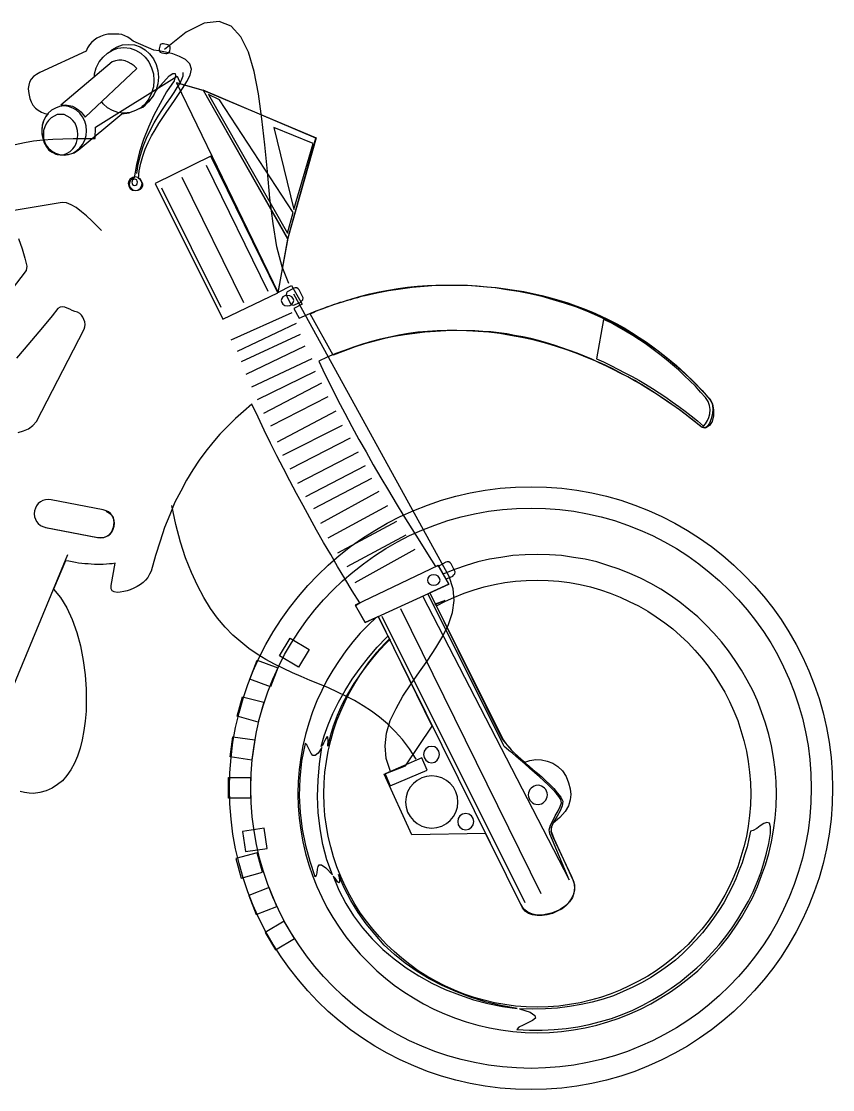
# Model space of a CAD drawing. Header units: millimetres. Extents: x -3208.02 to -3205.86, y 1770.13 to 1771.34.
# Drawn here: x -3206.782 to -3205.861, y 1770.128 to 1771.341 of the extents above; entities that cross this region are included whole.
import ezdxf

# ---------------------------------------------------------------- set-up
doc = ezdxf.new("R2010")
doc.units = ezdxf.units.MM
doc.header["$LTSCALE"] = 10
doc.layers.add('Veículos', color=2, linetype='Continuous')

msp = doc.modelspace()

# ---------------------------------------------------------------- linework, layer by layer
at = {"layer": 'Veículos'}
for points in [[(-3206.4789, 1771.0431), (-3206.4865, 1771.0621), (-3206.4923, 1771.085), (-3206.4966, 1771.1114), (-3206.5002, 1771.1402), (-3206.5031, 1771.1703), (-3206.5061, 1771.2007), (-3206.5093, 1771.2301), (-3206.5133, 1771.2585), (-3206.5182, 1771.284), (-3206.5247, 1771.3059), (-3206.5332, 1771.3232), (-3206.5443, 1771.3353), (-3206.558, 1771.3409), (-3206.5747, 1771.3389), (-3206.5953, 1771.3285), (-3206.6198, 1771.3089)], [(-3206.6495, 1771.2415), (-3206.6446, 1771.2435), (-3206.6417, 1771.2458), (-3206.6394, 1771.2484), (-3206.6368, 1771.2507), (-3206.6348, 1771.2533), (-3206.6329, 1771.2559), (-3206.6312, 1771.2585), (-3206.6296, 1771.2615), (-3206.628, 1771.2644), (-3206.6146, 1771.2791), (-3206.6103, 1771.2817), (-3206.6077, 1771.2817), (-3206.6074, 1771.2794), (-3206.609, 1771.2735), (-3206.6175, 1771.2608), (-3206.625, 1771.2477), (-3206.6319, 1771.2343), (-3206.6381, 1771.2209), (-3206.6436, 1771.2069), (-3206.6482, 1771.1928), (-3206.6518, 1771.1784), (-3206.6544, 1771.1634), (-3206.6571, 1771.1618), (-3206.659, 1771.1598), (-3206.6597, 1771.1575), (-3206.66, 1771.1552), (-3206.6593, 1771.153), (-3206.6577, 1771.1513), (-3206.6558, 1771.1497), (-3206.6531, 1771.149), (-3206.6499, 1771.1494), (-3206.6473, 1771.1503), (-3206.6456, 1771.152), (-3206.6446, 1771.1543), (-3206.6446, 1771.1562), (-3206.6456, 1771.1585), (-3206.6473, 1771.1608), (-3206.6495, 1771.1624), (-3206.6485, 1771.1713), (-3206.6469, 1771.1798), (-3206.6446, 1771.1879), (-3206.6417, 1771.1958), (-3206.6384, 1771.2033), (-3206.6348, 1771.2108), (-3206.6306, 1771.2177), (-3206.6263, 1771.2248), (-3206.6218, 1771.2317), (-3206.6172, 1771.2386), (-3206.6126, 1771.2451), (-3206.6077, 1771.252), (-3206.6031, 1771.2588), (-3206.5989, 1771.2657), (-3206.5946, 1771.2726), (-3206.5907, 1771.2798), (-3206.5891, 1771.2866), (-3206.591, 1771.2925), (-3206.5959, 1771.2974), (-3206.6028, 1771.301), (-3206.6106, 1771.3039), (-3206.6188, 1771.3059), (-3206.6263, 1771.3075), (-3206.6322, 1771.3082), (-3206.6554, 1771.3183), (-3206.6587, 1771.3209), (-3206.6616, 1771.3229), (-3206.6649, 1771.3245), (-3206.6682, 1771.3258), (-3206.6718, 1771.3262), (-3206.6754, 1771.3265), (-3206.6796, 1771.3265), (-3206.6842, 1771.3262), (-3206.6888, 1771.3252), (-3206.6927, 1771.3236), (-3206.6966, 1771.3219), (-3206.6999, 1771.3196), (-3206.7028, 1771.317), (-3206.7051, 1771.3141), (-3206.7074, 1771.3108), (-3206.709, 1771.3069), (-3206.7613, 1771.283), (-3206.7652, 1771.2807), (-3206.7685, 1771.2781), (-3206.7711, 1771.2752), (-3206.7731, 1771.2719), (-3206.7741, 1771.2686), (-3206.7747, 1771.2647), (-3206.7744, 1771.2611), (-3206.7737, 1771.2572), (-3206.7727, 1771.2533), (-3206.7711, 1771.2494), (-3206.7692, 1771.2458), (-3206.7662, 1771.2425), (-3206.7633, 1771.2399), (-3206.7597, 1771.2379), (-3206.7558, 1771.2363), (-3206.7518, 1771.2356), (-3206.7551, 1771.232), (-3206.7574, 1771.2278), (-3206.7587, 1771.2232), (-3206.7593, 1771.2183), (-3206.7593, 1771.2131), (-3206.758, 1771.2082), (-3206.7564, 1771.203), (-3206.7538, 1771.1984), (-3206.7512, 1771.1948), (-3206.7476, 1771.1922), (-3206.7433, 1771.1902), (-3206.7384, 1771.1892), (-3206.7329, 1771.1892), (-3206.7276, 1771.1899), (-3206.7224, 1771.1915), (-3206.7178, 1771.1945), (-3206.6685, 1771.236), (-3206.66, 1771.237), (-3206.6593, 1771.2373), (-3206.6593, 1771.2373)], [(-3206.6995, 1771.2775), (-3206.6992, 1771.2814), (-3206.6973, 1771.2883), (-3206.694, 1771.2948), (-3206.6897, 1771.3003), (-3206.6848, 1771.3049), (-3206.679, 1771.3082), (-3206.6727, 1771.3105), (-3206.6659, 1771.3111), (-3206.659, 1771.3105), (-3206.6528, 1771.3082), (-3206.6469, 1771.3049), (-3206.642, 1771.3003), (-3206.6378, 1771.2948), (-3206.6345, 1771.2883), (-3206.6325, 1771.2814), (-3206.6319, 1771.2739), (-3206.6325, 1771.2664), (-3206.6345, 1771.2595), (-3206.6378, 1771.253), (-3206.642, 1771.2474), (-3206.6469, 1771.2428), (-3206.6528, 1771.2396), (-3206.659, 1771.2373), (-3206.6659, 1771.2366), (-3206.6727, 1771.2373), (-3206.679, 1771.2396), (-3206.6848, 1771.2428), (-3206.6897, 1771.2474), (-3206.6914, 1771.2497), (-3206.6914, 1771.2497)], [(-3206.6816, 1771.3066), (-3206.6796, 1771.3085), (-3206.6737, 1771.3118), (-3206.6675, 1771.3141), (-3206.6607, 1771.3147), (-3206.6538, 1771.3141), (-3206.6476, 1771.3118), (-3206.6417, 1771.3085), (-3206.6368, 1771.3039), (-3206.6325, 1771.2984), (-3206.6293, 1771.2918), (-3206.6273, 1771.285), (-3206.6267, 1771.2775), (-3206.6273, 1771.27), (-3206.6293, 1771.2631), (-3206.6325, 1771.2566), (-3206.6368, 1771.251), (-3206.6417, 1771.2464), (-3206.645, 1771.2445), (-3206.645, 1771.2448)], [(-3206.6162, 1771.3144), (-3206.6211, 1771.3154), (-3206.6224, 1771.3154), (-3206.6237, 1771.315), (-3206.6247, 1771.3141), (-3206.6253, 1771.3128), (-3206.626, 1771.3098), (-3206.626, 1771.3082), (-3206.6257, 1771.3069), (-3206.6247, 1771.3059), (-3206.6231, 1771.3052), (-3206.6185, 1771.3043), (-3206.6172, 1771.3043), (-3206.6159, 1771.3049), (-3206.6146, 1771.3059), (-3206.6139, 1771.3072), (-3206.6133, 1771.3101), (-3206.6133, 1771.3115), (-3206.6139, 1771.3128), (-3206.6149, 1771.3138), (-3206.6162, 1771.3144)], [(-3206.6793, 1771.2948), (-3206.7375, 1771.2458), (-3206.7326, 1771.2461), (-3206.7283, 1771.2454), (-3206.7244, 1771.2445), (-3206.7208, 1771.2428), (-3206.7175, 1771.2405), (-3206.7149, 1771.2383), (-3206.7123, 1771.2353), (-3206.71, 1771.232), (-3206.6512, 1771.2873), (-3206.6544, 1771.2902), (-3206.6577, 1771.2925), (-3206.661, 1771.2945), (-3206.6646, 1771.2961), (-3206.6682, 1771.2968), (-3206.6718, 1771.2968), (-3206.6754, 1771.2961), (-3206.6793, 1771.2948)], [(-3206.7894, 1771.201), (-3206.779, 1771.2033), (-3206.7685, 1771.2052), (-3206.7577, 1771.2062), (-3206.7466, 1771.2072), (-3206.7352, 1771.2075), (-3206.7234, 1771.2079), (-3206.7113, 1771.2079), (-3206.6986, 1771.2079), (-3206.6982, 1771.2206), (-3206.6057, 1771.2788), (-3206.6018, 1771.27)], [(-3206.6515, 1771.168), (-3206.6499, 1771.1788), (-3206.6473, 1771.1889), (-3206.6443, 1771.1987), (-3206.6404, 1771.2082), (-3206.6361, 1771.217), (-3206.6316, 1771.2255), (-3206.627, 1771.2334), (-3206.6221, 1771.2409), (-3206.6175, 1771.2477), (-3206.6129, 1771.2543), (-3206.609, 1771.2602), (-3206.6054, 1771.2657), (-3206.6021, 1771.2706), (-3206.6002, 1771.2752), (-3206.5989, 1771.2791), (-3206.5986, 1771.2827)], [(-3206.6018, 1771.27), (-3206.5754, 1771.2624), (-3206.4479, 1771.2085), (-3206.4799, 1771.0948), (-3206.4914, 1771.033), (-3206.4757, 1771.0409), (-3206.4636, 1771.0196), (-3206.4731, 1771.0147), (-3206.4672, 1771.0039), (-3206.4574, 1771.0082), (-3206.4476, 1771.0121), (-3206.4378, 1771.0157), (-3206.4276, 1771.0193), (-3206.4178, 1771.0226), (-3206.4074, 1771.0258), (-3206.3972, 1771.0288), (-3206.3868, 1771.0314), (-3206.3763, 1771.0337), (-3206.3655, 1771.0356), (-3206.3547, 1771.0376), (-3206.344, 1771.0389), (-3206.3328, 1771.0402), (-3206.3214, 1771.0409), (-3206.31, 1771.0415), (-3206.2985, 1771.0415), (-3206.2871, 1771.0415), (-3206.276, 1771.0412), (-3206.2649, 1771.0405), (-3206.2541, 1771.0396), (-3206.2433, 1771.0386), (-3206.2328, 1771.0373), (-3206.2224, 1771.0356), (-3206.2119, 1771.034), (-3206.2018, 1771.032), (-3206.1917, 1771.0297), (-3206.1819, 1771.0271), (-3206.1721, 1771.0242), (-3206.1622, 1771.0212), (-3206.1528, 1771.018), (-3206.1436, 1771.0144), (-3206.1341, 1771.0108), (-3206.125, 1771.0065), (-3206.1162, 1771.0023), (-3206.107, 1770.9977), (-3206.0982, 1770.9928), (-3206.0897, 1770.9876), (-3206.0812, 1770.982), (-3206.0727, 1770.9765), (-3206.0642, 1770.9703), (-3206.056, 1770.9641), (-3206.0479, 1770.9575), (-3206.0397, 1770.9506), (-3206.0319, 1770.9435), (-3206.024, 1770.9363), (-3206.0162, 1770.9284), (-3206.0083, 1770.9203), (-3206.0008, 1770.9121), (-3205.9979, 1770.9065), (-3205.9966, 1770.8997), (-3205.9966, 1770.8928), (-3205.9982, 1770.8866), (-3206.0011, 1770.882), (-3206.0054, 1770.8794), (-3206.0106, 1770.8804), (-3206.0168, 1770.8856), (-3206.023, 1770.8905), (-3206.0292, 1770.8954), (-3206.0358, 1770.9003), (-3206.0426, 1770.9049), (-3206.0495, 1770.9098), (-3206.0567, 1770.9144), (-3206.0639, 1770.9193), (-3206.0711, 1770.9239), (-3206.0786, 1770.9284), (-3206.0864, 1770.9327), (-3206.094, 1770.9373), (-3206.1018, 1770.9412), (-3206.11, 1770.9454), (-3206.1181, 1770.9494), (-3206.1263, 1770.9533), (-3206.1348, 1770.9572), (-3206.143, 1770.9608), (-3206.1515, 1770.9641), (-3206.1603, 1770.9673), (-3206.1688, 1770.9703), (-3206.1776, 1770.9732), (-3206.1864, 1770.9758), (-3206.1953, 1770.9784), (-3206.2041, 1770.9807), (-3206.2132, 1770.9827), (-3206.2224, 1770.9843), (-3206.2312, 1770.986), (-3206.2404, 1770.9873), (-3206.2495, 1770.9882), (-3206.2587, 1770.9889), (-3206.2678, 1770.9895), (-3206.277, 1770.9895), (-3206.2881, 1770.9899), (-3206.2992, 1770.9899), (-3206.3103, 1770.9895), (-3206.3214, 1770.9889), (-3206.3322, 1770.9879), (-3206.343, 1770.9863), (-3206.3538, 1770.9846), (-3206.3642, 1770.9824), (-3206.3747, 1770.9801), (-3206.3851, 1770.9775), (-3206.3953, 1770.9742), (-3206.4054, 1770.9709), (-3206.4155, 1770.9673), (-3206.4253, 1770.9637), (-3206.4351, 1770.9595), (-3206.4446, 1770.9552), (-3206.4378, 1770.9402), (-3206.4302, 1770.9255), (-3206.4231, 1770.9108), (-3206.4152, 1770.8961), (-3206.4074, 1770.881), (-3206.3992, 1770.8663), (-3206.391, 1770.852), (-3206.3829, 1770.8372), (-3206.3743, 1770.8225), (-3206.3655, 1770.8082), (-3206.357, 1770.7935), (-3206.3482, 1770.7791), (-3206.3391, 1770.7647), (-3206.3302, 1770.7503), (-3206.3214, 1770.7363), (-3206.3123, 1770.7219), (-3206.3093, 1770.7235), (-3206.2972, 1770.7019), (-3206.3188, 1770.6921), (-3206.2374, 1770.5287), (-3206.2351, 1770.5248), (-3206.2325, 1770.5209), (-3206.2292, 1770.5173), (-3206.2263, 1770.5137), (-3206.2227, 1770.5101), (-3206.2188, 1770.5065), (-3206.2152, 1770.5032), (-3206.2109, 1770.4997), (-3206.2051, 1770.5016), (-3206.1985, 1770.5026), (-3206.192, 1770.5023), (-3206.1855, 1770.501), (-3206.1792, 1770.4987), (-3206.1734, 1770.4947), (-3206.1681, 1770.4898), (-3206.1639, 1770.4833), (-3206.1613, 1770.4764), (-3206.1593, 1770.4696), (-3206.1587, 1770.463), (-3206.1593, 1770.4568), (-3206.1613, 1770.4503), (-3206.1652, 1770.4438), (-3206.1711, 1770.4369), (-3206.1789, 1770.43), (-3206.1809, 1770.4255), (-3206.1809, 1770.4212), (-3206.1796, 1770.4173), (-3206.1779, 1770.413), (-3206.1564, 1770.3663), (-3206.1544, 1770.3604), (-3206.1544, 1770.3549), (-3206.1557, 1770.3493), (-3206.1583, 1770.3444), (-3206.1616, 1770.3398), (-3206.1658, 1770.3359), (-3206.1707, 1770.3326), (-3206.1756, 1770.33), (-3206.1805, 1770.3284), (-3206.1858, 1770.3271), (-3206.1913, 1770.3261), (-3206.1969, 1770.3261), (-3206.2021, 1770.3271), (-3206.2074, 1770.3294), (-3206.2119, 1770.333), (-3206.2155, 1770.3385), (-3206.2554, 1770.4186), (-3206.3391, 1770.4173), (-3206.3704, 1770.4863), (-3206.3462, 1770.4957), (-3206.3159, 1770.5405), (-3206.377, 1770.665), (-3206.392, 1770.6585), (-3206.4031, 1770.6778), (-3206.3982, 1770.6807), (-3206.4067, 1770.6944), (-3206.4152, 1770.7082), (-3206.4234, 1770.7219), (-3206.4312, 1770.7356), (-3206.4394, 1770.7493), (-3206.4472, 1770.7631), (-3206.4551, 1770.7771), (-3206.4626, 1770.7912), (-3206.4701, 1770.8049), (-3206.4776, 1770.8193), (-3206.4848, 1770.8333), (-3206.4923, 1770.8477), (-3206.4995, 1770.8621), (-3206.5067, 1770.8768), (-3206.5136, 1770.8915), (-3206.5208, 1770.9062), (-3206.5302, 1770.898), (-3206.5394, 1770.8899), (-3206.5482, 1770.881), (-3206.5571, 1770.8722), (-3206.5652, 1770.8627), (-3206.5731, 1770.8529), (-3206.5806, 1770.8425), (-3206.5878, 1770.8317), (-3206.595, 1770.8199), (-3206.6015, 1770.8075), (-3206.608, 1770.7948), (-3206.6139, 1770.7807), (-3206.6198, 1770.7663), (-3206.625, 1770.7506), (-3206.6303, 1770.7343), (-3206.6352, 1770.7167), (-3206.6368, 1770.7131), (-3206.6387, 1770.7095), (-3206.6414, 1770.7065), (-3206.644, 1770.7039), (-3206.6473, 1770.7016), (-3206.6508, 1770.6993), (-3206.6548, 1770.6974), (-3206.6587, 1770.6954), (-3206.6623, 1770.6944), (-3206.6662, 1770.6935), (-3206.6701, 1770.6928), (-3206.6737, 1770.6925), (-3206.677, 1770.6931), (-3206.6793, 1770.6944), (-3206.6806, 1770.6967), (-3206.6803, 1770.7003), (-3206.676, 1770.7258), (-3206.6793, 1770.7251), (-3206.6825, 1770.7248), (-3206.6858, 1770.7245), (-3206.6894, 1770.7242), (-3206.6927, 1770.7242), (-3206.6963, 1770.7242), (-3206.6995, 1770.7242), (-3206.7031, 1770.7245), (-3206.7067, 1770.7248), (-3206.7103, 1770.7251), (-3206.7139, 1770.7255), (-3206.7175, 1770.7258), (-3206.7211, 1770.7265), (-3206.7247, 1770.7271), (-3206.7286, 1770.7278), (-3206.7322, 1770.7284), (-3206.746, 1770.6961), (-3206.7378, 1770.6866), (-3206.7309, 1770.6748), (-3206.7247, 1770.6617), (-3206.7195, 1770.647), (-3206.7152, 1770.6317), (-3206.7123, 1770.6153), (-3206.71, 1770.599), (-3206.709, 1770.5827), (-3206.7087, 1770.5699), (-3206.709, 1770.5578), (-3206.71, 1770.5464), (-3206.7113, 1770.5356), (-3206.7133, 1770.5251), (-3206.7156, 1770.5157), (-3206.7185, 1770.5065), (-3206.7221, 1770.4987), (-3206.7263, 1770.4912), (-3206.7306, 1770.4846), (-3206.7358, 1770.4787), (-3206.7414, 1770.4742), (-3206.7476, 1770.4702), (-3206.7541, 1770.4673), (-3206.7613, 1770.4653), (-3206.7688, 1770.4643), (-3206.7737, 1770.4647), (-3206.779, 1770.4653), (-3206.7839, 1770.4663)], [(-3206.491, 1771.0327), (-3206.4799, 1771.0935), (-3206.5757, 1771.2624), (-3206.6064, 1771.2709), (-3206.491, 1771.0327)], [(-3206.576, 1771.2628), (-3206.4799, 1771.0938), (-3206.4482, 1771.2082), (-3206.576, 1771.2628)], [(-3206.474, 1771.1239), (-3206.5574, 1771.2517), (-3206.5701, 1771.2579), (-3206.4802, 1771.1003), (-3206.474, 1771.1239)], [(-3206.7338, 1771.2448), (-3206.7391, 1771.2441), (-3206.7437, 1771.2425), (-3206.7482, 1771.2399), (-3206.7518, 1771.2366), (-3206.7551, 1771.2324), (-3206.7574, 1771.2275), (-3206.7587, 1771.2222), (-3206.7593, 1771.2167), (-3206.7587, 1771.2111), (-3206.7574, 1771.2059), (-3206.7551, 1771.201), (-3206.7518, 1771.1971), (-3206.7482, 1771.1938), (-3206.7437, 1771.1912), (-3206.7391, 1771.1896), (-3206.7338, 1771.1889), (-3206.7289, 1771.1896), (-3206.724, 1771.1912), (-3206.7198, 1771.1938), (-3206.7159, 1771.1971), (-3206.7129, 1771.201), (-3206.7103, 1771.2059), (-3206.709, 1771.2111), (-3206.7084, 1771.2167), (-3206.709, 1771.2222), (-3206.7103, 1771.2275), (-3206.7129, 1771.2324), (-3206.7159, 1771.2366), (-3206.7198, 1771.2399), (-3206.724, 1771.2425), (-3206.7289, 1771.2441), (-3206.7338, 1771.2448)], [(-3206.7378, 1771.2353), (-3206.7417, 1771.235), (-3206.7453, 1771.2334), (-3206.7486, 1771.2314), (-3206.7515, 1771.2285), (-3206.7538, 1771.2252), (-3206.7558, 1771.2213), (-3206.7571, 1771.217), (-3206.7574, 1771.2124), (-3206.7571, 1771.2079), (-3206.7558, 1771.2033), (-3206.7538, 1771.1994), (-3206.7515, 1771.1961), (-3206.7486, 1771.1932), (-3206.7453, 1771.1912), (-3206.7417, 1771.1896), (-3206.7378, 1771.1892), (-3206.7338, 1771.1896), (-3206.7303, 1771.1912), (-3206.727, 1771.1932), (-3206.724, 1771.1961), (-3206.7214, 1771.1994), (-3206.7198, 1771.2033), (-3206.7185, 1771.2079), (-3206.7182, 1771.2124), (-3206.7185, 1771.217), (-3206.7198, 1771.2213), (-3206.7214, 1771.2252), (-3206.724, 1771.2285), (-3206.727, 1771.2314), (-3206.7303, 1771.2334), (-3206.7338, 1771.235), (-3206.7378, 1771.2353)], [(-3206.4512, 1771.2023), (-3206.4959, 1771.2203), (-3206.4731, 1771.1271), (-3206.4512, 1771.2023)], [(-3206.4914, 1771.0327), (-3206.5672, 1771.1879), (-3206.6306, 1771.1566), (-3206.5535, 1771.0029), (-3206.4914, 1771.0327)], [(-3206.5021, 1771.0343), (-3206.5721, 1771.1771)], [(-3206.6531, 1771.1644), (-3206.6561, 1771.1637), (-3206.6587, 1771.1621), (-3206.6603, 1771.1595), (-3206.661, 1771.1566), (-3206.6603, 1771.1536), (-3206.6587, 1771.151), (-3206.6561, 1771.1494), (-3206.6531, 1771.1487), (-3206.6502, 1771.1494), (-3206.6476, 1771.151), (-3206.6459, 1771.1536), (-3206.6453, 1771.1566), (-3206.6459, 1771.1595), (-3206.6476, 1771.1621), (-3206.6502, 1771.1637), (-3206.6531, 1771.1644)], [(-3206.5299, 1771.0212), (-3206.5999, 1771.1637)], [(-3206.6538, 1771.1618), (-3206.6551, 1771.1615), (-3206.6561, 1771.1608), (-3206.6567, 1771.1595), (-3206.6571, 1771.1582), (-3206.6567, 1771.1569), (-3206.6561, 1771.1556), (-3206.6551, 1771.1549), (-3206.6538, 1771.1546), (-3206.6525, 1771.1549), (-3206.6515, 1771.1556), (-3206.6508, 1771.1569), (-3206.6505, 1771.1582), (-3206.6508, 1771.1595), (-3206.6515, 1771.1608), (-3206.6525, 1771.1615), (-3206.6538, 1771.1618)], [(-3206.5554, 1771.016), (-3206.6231, 1771.1513)], [(-3206.6914, 1771.1036), (-3206.6966, 1771.1088), (-3206.7025, 1771.1144), (-3206.7084, 1771.1199), (-3206.7142, 1771.1248), (-3206.7201, 1771.1294), (-3206.7257, 1771.1327), (-3206.7312, 1771.135), (-3206.7361, 1771.1353), (-3206.7907, 1771.1262)], [(-3206.7855, 1771.0945), (-3206.7816, 1771.0827), (-3206.7783, 1771.0719), (-3206.7763, 1771.0631), (-3206.777, 1771.0579), (-3206.9097, 1770.8843)], [(-3206.4034, 1770.9712), (-3206.4286, 1770.9618), (-3206.4547, 1771.0088), (-3206.4508, 1771.0105), (-3206.4472, 1771.0121), (-3206.4433, 1771.0137), (-3206.4397, 1771.015), (-3206.4358, 1771.0167), (-3206.4319, 1771.018), (-3206.428, 1771.0193), (-3206.4244, 1771.0206), (-3206.4204, 1771.0219), (-3206.4165, 1771.0229), (-3206.4126, 1771.0242), (-3206.4083, 1771.0252), (-3206.4044, 1771.0265), (-3206.4005, 1771.0275), (-3206.3963, 1771.0288), (-3206.392, 1771.0297), (-3206.3789, 1771.0327), (-3206.3655, 1771.0353), (-3206.3521, 1771.0373), (-3206.3387, 1771.0389), (-3206.3253, 1771.0402), (-3206.3119, 1771.0412), (-3206.2982, 1771.0415), (-3206.2848, 1771.0412), (-3206.2714, 1771.0409), (-3206.258, 1771.0399), (-3206.2446, 1771.0386), (-3206.2312, 1771.0366), (-3206.2181, 1771.0347), (-3206.2047, 1771.0317), (-3206.1917, 1771.0288), (-3206.1789, 1771.0252), (-3206.1662, 1771.0212), (-3206.1534, 1771.017), (-3206.141, 1771.0121), (-3206.1286, 1771.0069), (-3206.1165, 1771.0013), (-3206.1047, 1770.9951), (-3206.093, 1770.9889), (-3206.0815, 1770.9817), (-3206.0704, 1770.9745), (-3206.0596, 1770.9667), (-3206.0488, 1770.9585), (-3206.0387, 1770.95), (-3206.0286, 1770.9408), (-3206.0191, 1770.9317), (-3206.0096, 1770.9216), (-3206.0008, 1770.9114), (-3205.9982, 1770.9069), (-3205.9975, 1770.9013), (-3205.9979, 1770.8951), (-3205.9992, 1770.8895), (-3206.0011, 1770.8846), (-3206.0038, 1770.8807), (-3206.0067, 1770.8791), (-3206.0096, 1770.8797), (-3206.0224, 1770.8899), (-3206.0351, 1770.8997), (-3206.0479, 1770.9085), (-3206.0606, 1770.9173), (-3206.0734, 1770.9252), (-3206.0861, 1770.933), (-3206.0992, 1770.9399), (-3206.1119, 1770.9467), (-3206.1247, 1770.9526), (-3206.1377, 1770.9582), (-3206.1505, 1770.9634), (-3206.1632, 1770.968), (-3206.176, 1770.9722), (-3206.1887, 1770.9758), (-3206.2015, 1770.9791), (-3206.2142, 1770.982), (-3206.227, 1770.9843), (-3206.2394, 1770.9863), (-3206.2518, 1770.9879), (-3206.2639, 1770.9889), (-3206.2763, 1770.9895), (-3206.2884, 1770.9899), (-3206.3005, 1770.9895), (-3206.3123, 1770.9889), (-3206.3244, 1770.9879), (-3206.3358, 1770.9866), (-3206.3476, 1770.985), (-3206.359, 1770.983), (-3206.3701, 1770.9807), (-3206.3816, 1770.9778), (-3206.3927, 1770.9748), (-3206.4034, 1770.9712)], [(-3206.4802, 1771.0297), (-3206.4832, 1771.0294), (-3206.4855, 1771.0281), (-3206.4868, 1771.0261), (-3206.4874, 1771.0239), (-3206.4868, 1771.0216), (-3206.4855, 1771.0196), (-3206.4832, 1771.0183), (-3206.4802, 1771.018), (-3206.4776, 1771.0183), (-3206.4753, 1771.0196), (-3206.4737, 1771.0216), (-3206.4731, 1771.0239), (-3206.4737, 1771.0261), (-3206.4753, 1771.0281), (-3206.4776, 1771.0294), (-3206.4802, 1771.0297)], [(-3206.4731, 1771.0379), (-3206.4793, 1771.0347), (-3206.4806, 1771.0337), (-3206.4816, 1771.0324), (-3206.4819, 1771.0304), (-3206.4812, 1771.0288), (-3206.4773, 1771.0209), (-3206.4763, 1771.0196), (-3206.475, 1771.019), (-3206.4731, 1771.0186), (-3206.4714, 1771.0193), (-3206.4652, 1771.0222), (-3206.4639, 1771.0235), (-3206.4629, 1771.0248), (-3206.4626, 1771.0268), (-3206.4633, 1771.0284), (-3206.4672, 1771.0359), (-3206.4682, 1771.0373), (-3206.4698, 1771.0382), (-3206.4714, 1771.0382), (-3206.4731, 1771.0379)], [(-3206.3633, 1770.4892), (-3206.3682, 1770.5039), (-3206.3694, 1770.5183), (-3206.3678, 1770.5327), (-3206.3636, 1770.547), (-3206.357, 1770.5608), (-3206.3492, 1770.5748), (-3206.34, 1770.5885), (-3206.3306, 1770.6023), (-3206.3211, 1770.6157), (-3206.3119, 1770.6294), (-3206.3041, 1770.6428), (-3206.2976, 1770.6562), (-3206.293, 1770.6696), (-3206.291, 1770.6833), (-3206.2923, 1770.6967), (-3206.2969, 1770.7104), (-3206.4731, 1771.031)], [(-3206.7652, 1770.8866), (-3206.711, 1770.9915), (-3206.7103, 1770.9941), (-3206.71, 1770.9967), (-3206.7103, 1770.9997), (-3206.7113, 1771.0023), (-3206.7126, 1771.0049), (-3206.7142, 1771.0072), (-3206.7162, 1771.0092), (-3206.7188, 1771.0108), (-3206.7218, 1771.0114), (-3206.7247, 1771.0127), (-3206.7273, 1771.0141), (-3206.7303, 1771.0154), (-3206.7332, 1771.0163), (-3206.7358, 1771.0167), (-3206.7384, 1771.0163), (-3206.7411, 1771.015), (-3206.7476, 1771.0065), (-3206.7548, 1770.9977), (-3206.7626, 1770.9882), (-3206.7708, 1770.9784), (-3206.7793, 1770.9686), (-3206.7878, 1770.9585)], [(-3206.4753, 1771.0101), (-3206.5446, 1770.9788)], [(-3206.4704, 1770.9977), (-3206.5374, 1770.966)], [(-3206.0057, 1770.9137), (-3206.0113, 1770.9199), (-3206.0171, 1770.9265), (-3206.0234, 1770.9327), (-3206.0299, 1770.9389), (-3206.0364, 1770.9451), (-3206.0433, 1770.951), (-3206.0505, 1770.9569), (-3206.0577, 1770.9628), (-3206.0652, 1770.9683), (-3206.0727, 1770.9739), (-3206.0805, 1770.9794), (-3206.0884, 1770.9843), (-3206.0966, 1770.9892), (-3206.1047, 1770.9938), (-3206.1129, 1770.9984), (-3206.1214, 1771.0023), (-3206.1296, 1770.9578), (-3206.1214, 1770.9543), (-3206.1132, 1770.9503), (-3206.1051, 1770.9461), (-3206.0972, 1770.9418), (-3206.0891, 1770.9376), (-3206.0815, 1770.9333), (-3206.0737, 1770.9288), (-3206.0658, 1770.9239), (-3206.0583, 1770.919), (-3206.0508, 1770.914), (-3206.0436, 1770.9088), (-3206.0361, 1770.9036), (-3206.0289, 1770.8984), (-3206.0221, 1770.8928), (-3206.0149, 1770.8873), (-3206.008, 1770.8814), (-3206.0057, 1770.884), (-3206.0034, 1770.8876), (-3206.0018, 1770.8912), (-3206.0008, 1770.8954), (-3206.0005, 1770.9), (-3206.0011, 1770.9046), (-3206.0028, 1770.9091), (-3206.0057, 1770.9137)], [(-3206.4659, 1770.9853), (-3206.5329, 1770.9543)], [(-3206.4606, 1770.9722), (-3206.5276, 1770.9399)], [(-3206.4525, 1770.9578), (-3206.5211, 1770.9255)], [(-3206.4489, 1770.9435), (-3206.5149, 1770.9111)], [(-3206.4417, 1770.9301), (-3206.5077, 1770.8957)], [(-3206.4345, 1770.9147), (-3206.4995, 1770.8814)], [(-3206.4253, 1770.8984), (-3206.492, 1770.8631)], [(-3206.7861, 1770.8742), (-3206.7799, 1770.8758), (-3206.7744, 1770.8784), (-3206.7695, 1770.882), (-3206.7652, 1770.8866)], [(-3206.4181, 1770.882), (-3206.4858, 1770.848)], [(-3206.4093, 1770.8676), (-3206.4776, 1770.8323)], [(-3206.4002, 1770.8516), (-3206.4688, 1770.8163)], [(-3206.392, 1770.8363), (-3206.4597, 1770.801)], [(-3206.3848, 1770.8219), (-3206.4508, 1770.7872)], [(-3206.6894, 1770.7863), (-3206.7486, 1770.7977), (-3206.7518, 1770.798), (-3206.7551, 1770.7977), (-3206.758, 1770.7967), (-3206.7607, 1770.7954), (-3206.7633, 1770.7935), (-3206.7652, 1770.7908), (-3206.7665, 1770.7882), (-3206.7675, 1770.785), (-3206.7675, 1770.785), (-3206.7678, 1770.7817), (-3206.7675, 1770.7784), (-3206.7665, 1770.7755), (-3206.7652, 1770.7729), (-3206.7633, 1770.7706), (-3206.7607, 1770.7686), (-3206.758, 1770.7673), (-3206.7548, 1770.7663), (-3206.6956, 1770.7549), (-3206.6923, 1770.7546), (-3206.6891, 1770.7549), (-3206.6861, 1770.7559), (-3206.6835, 1770.7575), (-3206.6812, 1770.7591), (-3206.6793, 1770.7617), (-3206.678, 1770.7644), (-3206.677, 1770.7676), (-3206.677, 1770.7676), (-3206.6767, 1770.7709), (-3206.677, 1770.7742), (-3206.678, 1770.7771), (-3206.6793, 1770.7797), (-3206.6812, 1770.782), (-3206.6835, 1770.784), (-3206.6861, 1770.7853), (-3206.6894, 1770.7863)], [(-3206.3766, 1770.8072), (-3206.4427, 1770.7709)], [(-3206.3342, 1770.5032), (-3206.3417, 1770.515), (-3206.3498, 1770.5255), (-3206.358, 1770.5346), (-3206.3668, 1770.5431), (-3206.3757, 1770.551), (-3206.3848, 1770.5575), (-3206.3943, 1770.5637), (-3206.4041, 1770.5696), (-3206.4139, 1770.5745), (-3206.4237, 1770.5794), (-3206.4338, 1770.584), (-3206.444, 1770.5882), (-3206.4544, 1770.5925), (-3206.4646, 1770.597), (-3206.4747, 1770.6013), (-3206.4848, 1770.6062), (-3206.495, 1770.6111), (-3206.5048, 1770.6163), (-3206.5146, 1770.6222), (-3206.524, 1770.6287), (-3206.5332, 1770.6363), (-3206.5423, 1770.6441), (-3206.5512, 1770.6532), (-3206.5597, 1770.6631), (-3206.5678, 1770.6742), (-3206.5754, 1770.6866), (-3206.5825, 1770.7003), (-3206.5894, 1770.715), (-3206.5959, 1770.7317), (-3206.6018, 1770.7497), (-3206.607, 1770.7696), (-3206.6116, 1770.7912)], [(-3206.3668, 1770.7908), (-3206.4345, 1770.7542)], [(-3206.6861, 1770.7846), (-3206.6812, 1770.7817), (-3206.6783, 1770.7774), (-3206.6773, 1770.7719), (-3206.678, 1770.7663), (-3206.6799, 1770.7611), (-3206.6839, 1770.7568), (-3206.6891, 1770.7546), (-3206.6959, 1770.7546), (-3206.7551, 1770.766)], [(-3206.3567, 1770.7729), (-3206.4237, 1770.7369)], [(-3206.3459, 1770.7575), (-3206.4129, 1770.7216)], [(-3206.3358, 1770.7412), (-3206.4038, 1770.7033)], [(-3206.7299, 1770.735), (-3206.8169, 1770.5255)], [(-3206.3799, 1770.6637), (-3206.3884, 1770.6555), (-3206.3976, 1770.6461), (-3206.4061, 1770.6363), (-3206.4142, 1770.6261), (-3206.4217, 1770.6153), (-3206.4289, 1770.6042), (-3206.4355, 1770.5928), (-3206.4414, 1770.5813), (-3206.4469, 1770.5693), (-3206.4518, 1770.5568), (-3206.4561, 1770.5441), (-3206.46, 1770.5313), (-3206.4629, 1770.5183), (-3206.4652, 1770.5049), (-3206.4672, 1770.4915), (-3206.4682, 1770.4777), (-3206.4685, 1770.4637), (-3206.4682, 1770.4496), (-3206.4672, 1770.4362), (-3206.4652, 1770.4225), (-3206.4629, 1770.4091), (-3206.46, 1770.3961), (-3206.4561, 1770.3833), (-3206.4518, 1770.3709), (-3206.4469, 1770.3585), (-3206.4414, 1770.3464), (-3206.4355, 1770.3346), (-3206.4289, 1770.3235), (-3206.4217, 1770.3124), (-3206.4142, 1770.3016), (-3206.4061, 1770.2915), (-3206.3976, 1770.2817), (-3206.3884, 1770.2722), (-3206.3789, 1770.263), (-3206.3691, 1770.2545), (-3206.359, 1770.2467), (-3206.3482, 1770.2389), (-3206.3371, 1770.232), (-3206.3257, 1770.2255), (-3206.3142, 1770.2193), (-3206.3021, 1770.214), (-3206.2897, 1770.2091), (-3206.2773, 1770.2049), (-3206.2642, 1770.201), (-3206.2511, 1770.198), (-3206.2381, 1770.1957), (-3206.2243, 1770.1938), (-3206.2106, 1770.1928), (-3206.1969, 1770.1924), (-3206.1828, 1770.1928), (-3206.1694, 1770.1938), (-3206.1557, 1770.1957), (-3206.1423, 1770.198), (-3206.1292, 1770.201), (-3206.1165, 1770.2049), (-3206.1038, 1770.2091), (-3206.0917, 1770.214), (-3206.0796, 1770.2193), (-3206.0678, 1770.2255), (-3206.0564, 1770.232), (-3206.0456, 1770.2389), (-3206.0348, 1770.2467), (-3206.0247, 1770.2545), (-3206.0145, 1770.263), (-3206.0054, 1770.2722), (-3205.9962, 1770.2817), (-3205.9877, 1770.2915), (-3205.9796, 1770.3016), (-3205.972, 1770.3124), (-3205.9649, 1770.3235), (-3205.9583, 1770.3346), (-3205.9521, 1770.3464), (-3205.9469, 1770.3585), (-3205.942, 1770.3709), (-3205.9377, 1770.3833), (-3205.9338, 1770.3961), (-3205.9309, 1770.4091), (-3205.9286, 1770.4225), (-3205.9266, 1770.4362), (-3205.9256, 1770.4496), (-3205.9253, 1770.4637), (-3205.9256, 1770.4777), (-3205.9266, 1770.4915), (-3205.9286, 1770.5049), (-3205.9309, 1770.5183), (-3205.9338, 1770.5313), (-3205.9377, 1770.5441), (-3205.942, 1770.5568), (-3205.9469, 1770.5693), (-3205.9521, 1770.5813), (-3205.9583, 1770.5928), (-3205.9649, 1770.6042), (-3205.972, 1770.6153), (-3205.9796, 1770.6261), (-3205.9877, 1770.6363), (-3205.9962, 1770.6461), (-3206.0054, 1770.6555), (-3206.0145, 1770.6647), (-3206.0247, 1770.6732), (-3206.0348, 1770.6814), (-3206.0456, 1770.6889), (-3206.0564, 1770.6961), (-3206.0678, 1770.7026), (-3206.0796, 1770.7088), (-3206.0917, 1770.714), (-3206.1038, 1770.7189), (-3206.1165, 1770.7232), (-3206.1292, 1770.7271), (-3206.1423, 1770.7301), (-3206.1557, 1770.7323), (-3206.1694, 1770.7343), (-3206.1828, 1770.7353), (-3206.1969, 1770.7356), (-3206.2106, 1770.7353), (-3206.2243, 1770.7343), (-3206.2381, 1770.7323), (-3206.2511, 1770.7301), (-3206.2642, 1770.7271), (-3206.2773, 1770.7232), (-3206.2897, 1770.7189), (-3206.3021, 1770.714), (-3206.3038, 1770.7134), (-3206.3038, 1770.7137)], [(-3206.3005, 1770.7075), (-3206.2989, 1770.7082), (-3206.2927, 1770.7111), (-3206.2913, 1770.7124), (-3206.2904, 1770.7137), (-3206.29, 1770.7157), (-3206.2907, 1770.7173), (-3206.2946, 1770.7248), (-3206.2956, 1770.7261), (-3206.2972, 1770.7271), (-3206.2989, 1770.7271), (-3206.3005, 1770.7268), (-3206.3067, 1770.7235), (-3206.308, 1770.7225), (-3206.3087, 1770.7216), (-3206.3087, 1770.7219)], [(-3206.3093, 1770.7232), (-3206.4034, 1770.6781), (-3206.392, 1770.6585), (-3206.2972, 1770.7019), (-3206.3093, 1770.7232)], [(-3206.3113, 1770.6774), (-3206.3015, 1770.6823), (-3206.2907, 1770.6872), (-3206.2796, 1770.6918), (-3206.2685, 1770.6954), (-3206.257, 1770.6987), (-3206.2453, 1770.7016), (-3206.2335, 1770.7036), (-3206.2214, 1770.7052), (-3206.2093, 1770.7062), (-3206.1969, 1770.7065), (-3206.1845, 1770.7062), (-3206.1724, 1770.7052), (-3206.1603, 1770.7036), (-3206.1482, 1770.7016), (-3206.1364, 1770.6987), (-3206.125, 1770.6954), (-3206.1139, 1770.6918), (-3206.1028, 1770.6872), (-3206.0923, 1770.6823), (-3206.0819, 1770.6771), (-3206.0714, 1770.6712), (-3206.0616, 1770.6647), (-3206.0521, 1770.6581), (-3206.043, 1770.651), (-3206.0341, 1770.6431), (-3206.0256, 1770.6353), (-3206.0178, 1770.6268), (-3206.01, 1770.618), (-3206.0028, 1770.6088), (-3205.9959, 1770.599), (-3205.9897, 1770.5892), (-3205.9838, 1770.5791), (-3205.9786, 1770.5686), (-3205.9737, 1770.5578), (-3205.9691, 1770.547), (-3205.9655, 1770.5356), (-3205.9622, 1770.5242), (-3205.9593, 1770.5124), (-3205.9573, 1770.5006), (-3205.9557, 1770.4885), (-3205.9547, 1770.4761), (-3205.9544, 1770.4637), (-3205.9547, 1770.4513), (-3205.9557, 1770.4392), (-3205.9573, 1770.4271), (-3205.9593, 1770.4153), (-3205.9622, 1770.4036), (-3205.9655, 1770.3921), (-3205.9691, 1770.381), (-3205.9737, 1770.3699), (-3205.9786, 1770.3591), (-3205.9838, 1770.3487), (-3205.9897, 1770.3385), (-3205.9959, 1770.3287), (-3206.0028, 1770.3193), (-3206.01, 1770.3101), (-3206.0178, 1770.3013), (-3206.0256, 1770.2928), (-3206.0341, 1770.2849), (-3206.043, 1770.2771), (-3206.0521, 1770.2699), (-3206.0616, 1770.263), (-3206.0714, 1770.2568), (-3206.0819, 1770.251), (-3206.0923, 1770.2457), (-3206.1028, 1770.2408), (-3206.1139, 1770.2362), (-3206.125, 1770.2327), (-3206.1364, 1770.2294), (-3206.1482, 1770.2264), (-3206.1603, 1770.2245), (-3206.1724, 1770.2228), (-3206.1845, 1770.2219), (-3206.1969, 1770.2215), (-3206.2093, 1770.2219), (-3206.2214, 1770.2228), (-3206.2335, 1770.2245), (-3206.2453, 1770.2264), (-3206.257, 1770.2294), (-3206.2685, 1770.2327), (-3206.2796, 1770.2362), (-3206.2907, 1770.2408), (-3206.3015, 1770.2457), (-3206.3119, 1770.251), (-3206.3221, 1770.2568), (-3206.3319, 1770.263), (-3206.3413, 1770.2699), (-3206.3505, 1770.2771), (-3206.3593, 1770.2849), (-3206.3678, 1770.2928), (-3206.3757, 1770.3013), (-3206.3835, 1770.3101), (-3206.3907, 1770.3193), (-3206.3976, 1770.3287), (-3206.4038, 1770.3385), (-3206.4097, 1770.3487), (-3206.4149, 1770.3591), (-3206.4198, 1770.3699), (-3206.4244, 1770.381), (-3206.428, 1770.3921), (-3206.4312, 1770.4036), (-3206.4342, 1770.4153), (-3206.4361, 1770.4271), (-3206.4378, 1770.4392), (-3206.4387, 1770.4513), (-3206.4391, 1770.4637), (-3206.4387, 1770.4761), (-3206.4378, 1770.4885), (-3206.4361, 1770.5006), (-3206.4342, 1770.5124), (-3206.4312, 1770.5242), (-3206.428, 1770.5356), (-3206.4244, 1770.547), (-3206.4198, 1770.5578), (-3206.4149, 1770.5686), (-3206.4097, 1770.5791), (-3206.4038, 1770.5892), (-3206.3976, 1770.599), (-3206.3907, 1770.6088), (-3206.3835, 1770.618), (-3206.3757, 1770.6268), (-3206.3678, 1770.6353), (-3206.3639, 1770.6389), (-3206.3639, 1770.6385)], [(-3206.3142, 1770.7124), (-3206.3172, 1770.7121), (-3206.3195, 1770.7108), (-3206.3208, 1770.7088), (-3206.3214, 1770.7065), (-3206.3208, 1770.7042), (-3206.3195, 1770.7023), (-3206.3172, 1770.701), (-3206.3142, 1770.7006), (-3206.3116, 1770.701), (-3206.3093, 1770.7023), (-3206.3077, 1770.7042), (-3206.307, 1770.7065), (-3206.3077, 1770.7088), (-3206.3093, 1770.7108), (-3206.3116, 1770.7121), (-3206.3142, 1770.7124)], [(-3206.3188, 1770.6921), (-3206.2394, 1770.531), (-3206.2364, 1770.5258), (-3206.2328, 1770.5212), (-3206.2289, 1770.5166), (-3206.225, 1770.5121), (-3206.2204, 1770.5078), (-3206.2159, 1770.5036), (-3206.2113, 1770.4993), (-3206.2064, 1770.4954), (-3206.2015, 1770.4912), (-3206.1966, 1770.4872), (-3206.1917, 1770.483), (-3206.1871, 1770.4787), (-3206.1825, 1770.4745), (-3206.1779, 1770.4699), (-3206.174, 1770.465), (-3206.1701, 1770.4601), (-3206.1678, 1770.4555), (-3206.1685, 1770.4503), (-3206.1707, 1770.4444), (-3206.1743, 1770.4385), (-3206.1779, 1770.4323), (-3206.1805, 1770.4264), (-3206.1812, 1770.4206), (-3206.1789, 1770.415), (-3206.158, 1770.3699), (-3206.1554, 1770.3634), (-3206.1544, 1770.3572), (-3206.1551, 1770.3513), (-3206.1567, 1770.346), (-3206.16, 1770.3411), (-3206.1639, 1770.3369), (-3206.1685, 1770.3333), (-3206.174, 1770.3304), (-3206.1796, 1770.3281), (-3206.1855, 1770.3264), (-3206.1913, 1770.3258), (-3206.1969, 1770.3258), (-3206.2021, 1770.3264), (-3206.2067, 1770.3281), (-3206.2106, 1770.3307), (-3206.2136, 1770.3343), (-3206.3773, 1770.6657), (-3206.3773, 1770.6653)], [(-3206.327, 1770.6886), (-3206.1606, 1770.3663), (-3206.1825, 1770.4183), (-3206.1832, 1770.4228), (-3206.1819, 1770.4281), (-3206.1792, 1770.4333), (-3206.1763, 1770.4389), (-3206.173, 1770.4444), (-3206.1707, 1770.4493), (-3206.1694, 1770.4536), (-3206.1698, 1770.4572), (-3206.1721, 1770.4608), (-3206.1753, 1770.4647), (-3206.1796, 1770.4689), (-3206.1838, 1770.4735), (-3206.1891, 1770.4784), (-3206.1943, 1770.483), (-3206.1998, 1770.4879), (-3206.2054, 1770.4928), (-3206.2106, 1770.4974), (-3206.2159, 1770.5019), (-3206.2208, 1770.5062), (-3206.225, 1770.5098), (-3206.2289, 1770.513), (-3206.2319, 1770.5157), (-3206.2342, 1770.5176), (-3206.2351, 1770.5189), (-3206.3208, 1770.6912), (-3206.3208, 1770.6912)], [(-3206.3126, 1770.6797), (-3206.3018, 1770.6833), (-3206.3119, 1770.6787), (-3206.3119, 1770.6784), (-3206.3126, 1770.6797)], [(-3206.2103, 1770.3402), (-3206.3727, 1770.665)], [(-3206.1923, 1770.3503), (-3206.3518, 1770.6738)], [(-3206.4772, 1770.6404), (-3206.4556, 1770.6276), (-3206.4677, 1770.6077), (-3206.4892, 1770.6204), (-3206.4772, 1770.6404)], [(-3206.3645, 1770.6398), (-3206.3698, 1770.6346), (-3206.3796, 1770.6238), (-3206.3887, 1770.6124), (-3206.3972, 1770.6006), (-3206.4051, 1770.5889), (-3206.4123, 1770.5768), (-3206.4185, 1770.5647), (-3206.424, 1770.5526), (-3206.4286, 1770.5408), (-3206.4319, 1770.5291), (-3206.4345, 1770.518), (-3206.4342, 1770.5248), (-3206.4345, 1770.5281), (-3206.4351, 1770.5287), (-3206.4364, 1770.5271), (-3206.4378, 1770.5242), (-3206.4394, 1770.5212), (-3206.4407, 1770.5186), (-3206.442, 1770.5176), (-3206.4387, 1770.5297), (-3206.4342, 1770.5421), (-3206.4289, 1770.5549), (-3206.4224, 1770.5679), (-3206.4149, 1770.581), (-3206.4067, 1770.5938), (-3206.3979, 1770.6065), (-3206.3884, 1770.6186), (-3206.3783, 1770.6304), (-3206.3678, 1770.6412), (-3206.3662, 1770.6428), (-3206.3662, 1770.6431), (-3206.3645, 1770.6398)], [(-3206.5147, 1770.6155), (-3206.4912, 1770.6067), (-3206.4997, 1770.5851), (-3206.5232, 1770.594), (-3206.5147, 1770.6155)], [(-3206.5314, 1770.574), (-3206.5072, 1770.5678), (-3206.5134, 1770.5453), (-3206.5376, 1770.5518), (-3206.5314, 1770.574)], [(-3206.5422, 1770.5286), (-3206.5173, 1770.525), (-3206.5206, 1770.5021), (-3206.5455, 1770.5057), (-3206.5422, 1770.5286)], [(-3206.4293, 1770.3719), (-3206.4355, 1770.3889), (-3206.44, 1770.4062), (-3206.4433, 1770.4242), (-3206.4456, 1770.4425), (-3206.4463, 1770.4608), (-3206.4456, 1770.4794), (-3206.444, 1770.498), (-3206.4414, 1770.5163), (-3206.4456, 1770.5098), (-3206.4489, 1770.5072), (-3206.4515, 1770.5072), (-3206.4534, 1770.5095), (-3206.4551, 1770.5127), (-3206.4567, 1770.5163), (-3206.4584, 1770.5193), (-3206.4603, 1770.5209), (-3206.4642, 1770.501), (-3206.4662, 1770.4813), (-3206.4669, 1770.4617), (-3206.4659, 1770.4425), (-3206.4636, 1770.4235), (-3206.46, 1770.4052), (-3206.4551, 1770.3872), (-3206.4492, 1770.3699), (-3206.4472, 1770.3712), (-3206.4466, 1770.3741), (-3206.4463, 1770.3781), (-3206.4456, 1770.3813), (-3206.4443, 1770.3833), (-3206.4417, 1770.383), (-3206.4368, 1770.3797), (-3206.4293, 1770.3719)], [(-3206.3168, 1770.5176), (-3206.3204, 1770.517), (-3206.3234, 1770.515), (-3206.3253, 1770.5121), (-3206.326, 1770.5085), (-3206.3253, 1770.5049), (-3206.3234, 1770.5019), (-3206.3204, 1770.4997), (-3206.3168, 1770.499), (-3206.3132, 1770.4997), (-3206.3103, 1770.5019), (-3206.3083, 1770.5049), (-3206.3077, 1770.5085), (-3206.3083, 1770.5121), (-3206.3103, 1770.515), (-3206.3132, 1770.517), (-3206.3168, 1770.5176)], [(-3206.3276, 1770.5046), (-3206.3694, 1770.4866), (-3206.3636, 1770.4728), (-3206.3217, 1770.4908), (-3206.3276, 1770.5046)], [(-3206.3165, 1770.4843), (-3206.3224, 1770.4836), (-3206.3279, 1770.482), (-3206.3332, 1770.4791), (-3206.3374, 1770.4755), (-3206.341, 1770.4712), (-3206.344, 1770.466), (-3206.3456, 1770.4604), (-3206.3462, 1770.4545), (-3206.3456, 1770.4487), (-3206.344, 1770.4431), (-3206.341, 1770.4379), (-3206.3374, 1770.4336), (-3206.3332, 1770.43), (-3206.3279, 1770.4271), (-3206.3224, 1770.4255), (-3206.3165, 1770.4248), (-3206.3106, 1770.4255), (-3206.3051, 1770.4271), (-3206.2998, 1770.43), (-3206.2956, 1770.4336), (-3206.292, 1770.4379), (-3206.2891, 1770.4431), (-3206.2874, 1770.4487), (-3206.2868, 1770.4545), (-3206.2874, 1770.4604), (-3206.2891, 1770.466), (-3206.292, 1770.4712), (-3206.2956, 1770.4755), (-3206.2998, 1770.4791), (-3206.3051, 1770.482), (-3206.3106, 1770.4836), (-3206.3165, 1770.4843)], [(-3206.5474, 1770.4822), (-3206.5223, 1770.4822), (-3206.5223, 1770.459), (-3206.5474, 1770.459), (-3206.5474, 1770.4822)], [(-3206.1959, 1770.4735), (-3206.1982, 1770.4732), (-3206.2002, 1770.4725), (-3206.2021, 1770.4715), (-3206.2038, 1770.4702), (-3206.2051, 1770.4686), (-3206.206, 1770.467), (-3206.2067, 1770.465), (-3206.207, 1770.4627), (-3206.2067, 1770.4604), (-3206.206, 1770.4585), (-3206.2051, 1770.4565), (-3206.2038, 1770.4549), (-3206.2021, 1770.4536), (-3206.2002, 1770.4526), (-3206.1982, 1770.4519), (-3206.1959, 1770.4516), (-3206.194, 1770.4519), (-3206.192, 1770.4526), (-3206.19, 1770.4536), (-3206.1884, 1770.4549), (-3206.1871, 1770.4565), (-3206.1861, 1770.4585), (-3206.1855, 1770.4604), (-3206.1851, 1770.4627), (-3206.1855, 1770.465), (-3206.1861, 1770.467), (-3206.1871, 1770.4686), (-3206.1884, 1770.4702), (-3206.19, 1770.4715), (-3206.192, 1770.4725), (-3206.194, 1770.4732), (-3206.1959, 1770.4735)], [(-3206.278, 1770.4415), (-3206.2815, 1770.4408), (-3206.2845, 1770.4389), (-3206.2864, 1770.4359), (-3206.2871, 1770.4323), (-3206.2864, 1770.4287), (-3206.2845, 1770.4258), (-3206.2815, 1770.4235), (-3206.278, 1770.4228), (-3206.2743, 1770.4235), (-3206.2714, 1770.4258), (-3206.2694, 1770.4287), (-3206.2688, 1770.4323), (-3206.2694, 1770.4359), (-3206.2714, 1770.4389), (-3206.2743, 1770.4408), (-3206.278, 1770.4415)], [(-3206.5281, 1770.3982), (-3206.5033, 1770.4018), (-3206.5066, 1770.4247), (-3206.5314, 1770.4211), (-3206.5281, 1770.3982)], [(-3205.9318, 1770.4186), (-3205.9318, 1770.4264), (-3205.9332, 1770.4304), (-3205.9361, 1770.4313), (-3205.9394, 1770.43), (-3205.9436, 1770.4274), (-3205.9475, 1770.4245), (-3205.9515, 1770.4222), (-3205.9547, 1770.4215), (-3205.9564, 1770.4127), (-3205.9586, 1770.4036), (-3205.9613, 1770.3947), (-3205.9642, 1770.3856), (-3205.9678, 1770.3764), (-3205.9714, 1770.3673), (-3205.9756, 1770.3581), (-3205.9802, 1770.3493), (-3205.9851, 1770.3402), (-3205.9907, 1770.3313), (-3205.9966, 1770.3228), (-3206.0028, 1770.3144), (-3206.0093, 1770.3059), (-3206.0165, 1770.298), (-3206.024, 1770.2902), (-3206.0319, 1770.2823), (-3206.04, 1770.2751), (-3206.0488, 1770.2683), (-3206.058, 1770.2617), (-3206.0678, 1770.2552), (-3206.0776, 1770.2496), (-3206.0881, 1770.2441), (-3206.0992, 1770.2392), (-3206.1103, 1770.2346), (-3206.1221, 1770.2307), (-3206.1345, 1770.2274), (-3206.1469, 1770.2245), (-3206.16, 1770.2222), (-3206.1737, 1770.2206), (-3206.1874, 1770.2196), (-3206.2021, 1770.2193), (-3206.2168, 1770.2196), (-3206.2047, 1770.2157), (-3206.1995, 1770.2121), (-3206.1989, 1770.2091), (-3206.2021, 1770.2065), (-3206.2074, 1770.2039), (-3206.2129, 1770.2013), (-3206.2175, 1770.199), (-3206.2198, 1770.1961), (-3206.2054, 1770.1954), (-3206.1913, 1770.1954), (-3206.1776, 1770.1961), (-3206.1639, 1770.1973), (-3206.1508, 1770.1993), (-3206.1377, 1770.2019), (-3206.125, 1770.2052), (-3206.1126, 1770.2088), (-3206.1005, 1770.2134), (-3206.0884, 1770.2183), (-3206.0769, 1770.2238), (-3206.0658, 1770.2297), (-3206.0551, 1770.2362), (-3206.0446, 1770.2431), (-3206.0345, 1770.2503), (-3206.025, 1770.2581), (-3206.0155, 1770.2663), (-3206.0067, 1770.2745), (-3205.9985, 1770.2833), (-3205.9903, 1770.2925), (-3205.9828, 1770.3019), (-3205.9756, 1770.3117), (-3205.9691, 1770.3215), (-3205.9629, 1770.3317), (-3205.957, 1770.3421), (-3205.9518, 1770.3526), (-3205.9472, 1770.3634), (-3205.943, 1770.3741), (-3205.9394, 1770.3853), (-3205.9364, 1770.3964), (-3205.9338, 1770.4075), (-3205.9318, 1770.4186)], [(-3206.5327, 1770.3681), (-3206.5085, 1770.3747), (-3206.5147, 1770.3969), (-3206.5389, 1770.3903), (-3206.5327, 1770.3681)], [(-3206.2194, 1770.2199), (-3206.2381, 1770.2235), (-3206.2557, 1770.2277), (-3206.2727, 1770.233), (-3206.2891, 1770.2392), (-3206.3047, 1770.246), (-3206.3195, 1770.2536), (-3206.3332, 1770.2621), (-3206.3466, 1770.2715), (-3206.3587, 1770.2813), (-3206.3704, 1770.2921), (-3206.3809, 1770.3039), (-3206.391, 1770.316), (-3206.4002, 1770.3291), (-3206.4083, 1770.3428), (-3206.4159, 1770.3572), (-3206.4224, 1770.3722), (-3206.4214, 1770.3663), (-3206.4214, 1770.3634), (-3206.4221, 1770.3627), (-3206.4234, 1770.364), (-3206.4247, 1770.3656), (-3206.4263, 1770.3679), (-3206.4276, 1770.3696), (-3206.4286, 1770.3702), (-3206.4221, 1770.3545), (-3206.4142, 1770.3392), (-3206.4054, 1770.3251), (-3206.3953, 1770.3117), (-3206.3842, 1770.299), (-3206.3721, 1770.2872), (-3206.3593, 1770.2764), (-3206.3456, 1770.2663), (-3206.3312, 1770.2572), (-3206.3165, 1770.249), (-3206.3012, 1770.2418), (-3206.2851, 1770.2356), (-3206.2691, 1770.23), (-3206.2528, 1770.2258), (-3206.2361, 1770.2222), (-3206.2194, 1770.2199)], [(-3206.516, 1770.3266), (-3206.4925, 1770.3358), (-3206.501, 1770.3573), (-3206.5242, 1770.3482), (-3206.516, 1770.3266)], [(-3206.4938, 1770.2868), (-3206.4723, 1770.2995), (-3206.484, 1770.3191), (-3206.5056, 1770.3064), (-3206.4938, 1770.2868)]]:
    msp.add_lwpolyline(points, dxfattribs=at)
for radius in [0.3423, 0.3181]:
    msp.add_circle((-3206.2038, 1770.4702), radius, dxfattribs=at)

doc.saveas('drawing.dxf')
